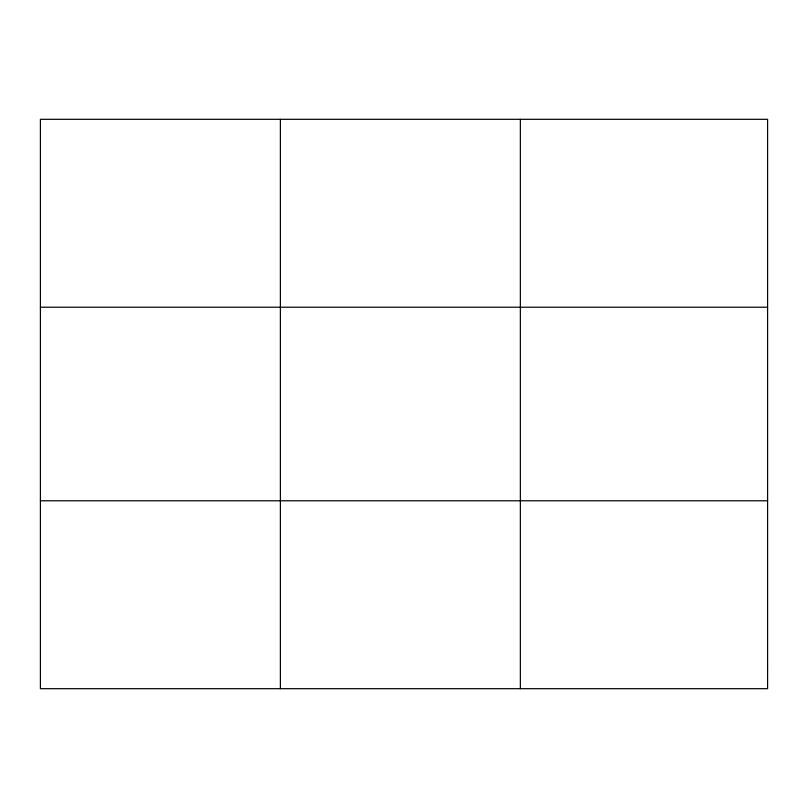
<?xml version="1.0" encoding="UTF-8"?>
<svg xmlns="http://www.w3.org/2000/svg" width="808" height="808" viewBox="0 0 808 808"><rect width="100%" height="100%" fill="white"/><g stroke="black" fill="none" stroke-linecap="round" stroke-linejoin="round"><path stroke-width="1.21" d="M520.352 119.321L520.352 688.679M40.4 307.212L767.6 307.212M40.4 500.788L767.6 500.788M280.376 119.321L280.376 688.679M767.6 669.893L767.6 688.679L40.4 688.679L40.4 119.321L767.6 119.321L767.6 669.893"/></g></svg>
